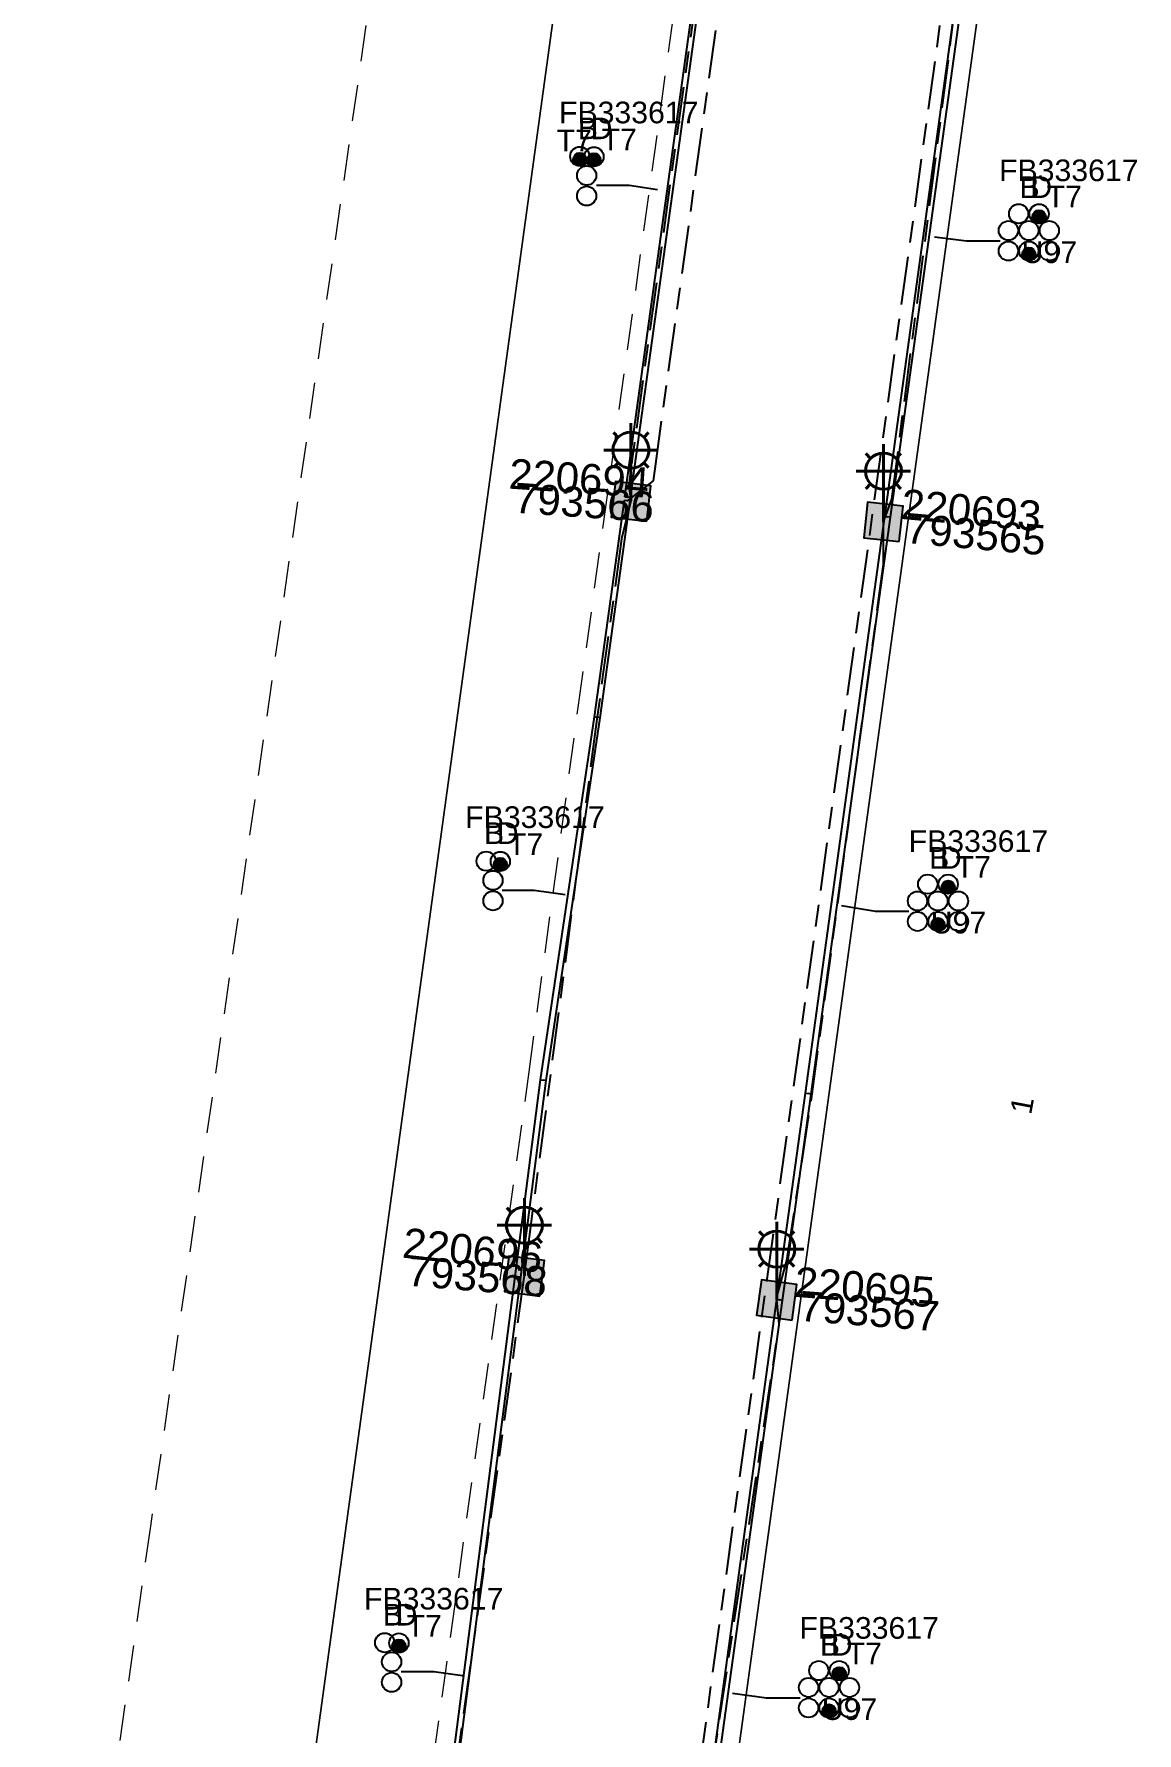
# Model space of a CAD drawing. Header units: metres. Extents: x -1 to 308408, y -2 to 6256973.
# Drawn here: x 307240.6 to 307332.3, y 6255116.7 to 6255257.9 of the extents above; entities that cross this region are included whole.
import ezdxf
from ezdxf.enums import TextEntityAlignment as Align

# ---------------------------------------------------------------- set-up
doc = ezdxf.new("R2010")
doc.units = ezdxf.units.M
doc.linetypes.add('Cable Exist UG', pattern=[8.2, 4, -1.2, 1.8, -1.2])
doc.linetypes.add('Dash', pattern=[5, 3, -2])
doc.layers.get('0').update_dxf_attribs({"color": 6})
for name, color, linetype in [('_User DUCT CONFIGS', 7, 'Continuous'), ('Duct_SP_EXT', 7, 'Continuous'), ('Equip_SP_SL_EXT', 7, 'Continuous'), ('Mains_HV_EXT', 7, 'Continuous'), ('Mains_SL_EXT', 7, 'Continuous'), ('SupportsUG_SP_LV_SL_EXT', 7, 'Continuous')]:
    doc.layers.add(name, color=color, linetype=linetype)
for name, color, linetype, lineweight in [('Cadastre Developer_SP_EXT', 9, 'Continuous', 5), ('Cadastre Land Parcels_SP_EXT', 9, 'Continuous', 5), ('Cadastre Roads_SP_EXT', 9, 'Continuous', 5)]:
    doc.layers.add(name, color=color, linetype=linetype, lineweight=lineweight)
doc.styles.add('COLUMN_LABEL', font='arial.ttf')
doc.styles.add('iecARIAL', font='arial.ttf', dxfattribs={"height": 2})
doc.styles.add('POLE_LABEL', font='arial.ttf')
doc.styles.get("Standard").update_dxf_attribs({"font": 'arial.ttf'})

# ---------------------------------------------------------------- blocks, each defined once
blk = doc.blocks.new('COLUMN_EXT')
blk.add_hatch(color=256).paths.add_polyline_path([(-1.49, 1.48), (-1.49, -1.49), (1.48, -1.49), (1.48, 1.48)])
blk.add_lwpolyline([(-1.49, -1.49), (1.48, -1.49), (1.48, 1.48), (-1.49, 1.48)], close=True)
for tag, height, style, flags, p in [('ASSET_NUM', 2.5, 'COLUMN_LABEL', 8, (2, 2)), ('STRUCTURE_PLANT_NUMBER', 0.2, 'POLE_LABEL', 9, (1.81, 0.03)), ('STREET_CODE', 0.2, 'COLUMN_LABEL', 9, (1.81, -0.2))]:
    blk.add_attdef(tag, text='', height=height, dxfattribs=dict(style=style, flags=flags)).set_placement(p, align=Align.MIDDLE_LEFT)
at = {"flags": 9}
for tag, p in [('COLUMN_TYPE', (1.81, -0.4)), ('OWNED_BY', (1.81, -0.6)), ('STATE', (1.81, -0.8)), ('USAGE', (1.81, -1)), ('LEGEND', (1.81, -1.2)), ('LOCATION', (1.81, -1.4)), ('STREETNAME', (1.81, -1.6)), ('SUBURB', (1.81, -1.8)), ('NOTES', (1.81, -2))]:
    blk.add_attdef(tag, text='', height=0.2, dxfattribs=at).set_placement(p, align=Align.MIDDLE_LEFT)
at = {"flags": 1}
blk.add_attdef('Z', (1.81, -2.35), '', height=0.2, dxfattribs=at)
blk = doc.blocks.new('DUCT_EXT')
blk.add_circle((0, 0.8), 0.8)
at = {"flags": 1}
blk.add_attdef('Z', (0, 0), '', height=0.2, dxfattribs=at)
at = {"flags": 9}
for tag, p in [('DUCT_CODE', (0, 0)), ('XSECT_TYPE', (0, -0.2)), ('STATE', (0, -0.6)), ('FB_REFERENCE', (0, -0.4)), ('NOTES', (0, -0.8))]:
    blk.add_attdef(tag, text='', height=0.2, dxfattribs=at).set_placement(p, align=Align.MIDDLE_LEFT)
blk = doc.blocks.new('SL_LANTERN_EXT')
at = {"lineweight": 40}
for p, q in [((-1.46, 5.68), (-1.06, 5.28)), ((0, 1.97), (0, 6.47)), ((1.46, 5.68), (1.06, 5.28)), ((-2.25, 4.22), (2.25, 4.22)), ((-1.46, 2.76), (-1.06, 3.16)), ((1.46, 2.76), (1.06, 3.16)), ((0, 0), (0, 2.72))]:
    blk.add_line(p, q, dxfattribs=at)
blk.add_circle((0, 4.22), 1.5, dxfattribs=at)
at = {"style": 'iecARIAL', "flags": 8}
blk.add_attdef('ASSET_NUM', (1.5, 1.5), '', height=2.5, dxfattribs=at)
for tag, p, height, flags in [('CONSTRUCTED_VOLTAGE', (0.98, -0.65), 0.2, 9), ('CONTROL_TYPE', (0.98, -0.85), 0.2, 9), ('LANTERN_PURPOSE', (0.98, -1.05), 0.2, 9), ('LANTERN_TYPE', (0.98, -1.25), 0.2, 9), ('NO_PHASES', (0.98, -1.45), 0.2, 9), ('LNUMBER', (2.18, -3.25), 2.5, 8), ('OPERATING_VOLTAGE', (0.98, -1.65), 0.2, 9), ('ORIENTATION', (0.98, -1.85), 0.2, 9), ('OWNED_BY', (0.98, -2.05), 0.2, 9), ('STATE', (0.98, -2.25), 0.2, 9), ('USAGE', (0.98, -2.45), 0.2, 9), ('CEXIST', (0.98, -2.65), 0.2, 9), ('CNEW', (0.98, -2.85), 0.2, 9), ('CNUMBER', (0.98, -3.05), 0.2, 9), ('CREMOVE', (0.98, -3.25), 0.2, 9), ('CREPLACE', (0.98, -3.45), 0.2, 9), ('LKINGHEIGHT', (0.98, -3.65), 0.2, 9), ('LBRACKET', (0.98, -3.85), 0.2, 9), ('LBRACKETVOCAB', (0.98, -4.05), 0.2, 9), ('LCATEGORY', (0.98, -4.25), 0.2, 9), ('LCHARGE1', (0.98, -4.45), 0.2, 9), ('LCHARGE1PERCENT', (0.98, -4.65), 0.2, 9), ('LCHARGE2', (0.98, -4.85), 0.2, 9), ('LCHARGE2PERCENT', (0.98, -5.05), 0.2, 9), ('LCHARGE3', (0.98, -5.25), 0.2, 9), ('LCHARGE3PERCENT', (0.98, -5.45), 0.2, 9), ('LEXIST', (0.98, -5.65), 0.2, 9), ('LLAMP', (0.98, -5.85), 0.2, 9), ('LLAMPVOCAB', (0.98, -6.05), 0.2, 9), ('LMAST', (0.98, -6.25), 0.2, 9), ('LMASTVOCAB', (0.98, -6.45), 0.2, 9), ('LNEW', (0.98, -6.65), 0.2, 9), ('LANTNUMBER', (0.98, -6.85), 0.2, 9), ('LOUTREACH', (0.98, -7.25), 0.2, 9), ('LOUTREACHVOCAB', (0.98, -7.45), 0.2, 9), ('LRATECODE', (0.98, -7.65), 0.2, 9), ('LREMOVE', (0.98, -7.85), 0.2, 9), ('LREPLACE', (0.98, -8.05), 0.2, 9), ('LTYPE', (0.98, -8.25), 0.2, 9), ('LTYPEVOCAB', (0.98, -8.45), 0.2, 9), ('LEGEND', (0.98, -8.65), 0.2, 9), ('STREETNAME', (0.98, -9.25), 0.2, 9), ('SUBURB', (0.98, -9.45), 0.2, 1), ('LOCATION', (0.98, -8.85), 0.2, 9), ('NOTES', (0.98, -9.05), 0.2, 9)]:
    blk.add_attdef(tag, p, '', height=height, dxfattribs=dict(flags=flags))
blk = doc.blocks.new('CABLE_LARGE_EXT')
h = blk.add_hatch(color=256)
edge = h.paths.add_edge_path()
edge.add_arc((0, 0.55), 0.55, 0, 360)
blk.add_circle((0, 0.55), 0.55)
at = {"flags": 1}
blk.add_attdef('Z', (0, 0), '', height=0.2, dxfattribs=at)
at = {"flags": 9}
for tag, p in [('COND_CODE', (0, 0)), ('STATE', (0, -0.4)), ('XSECT_SIZE', (0, -0.6)), ('FB_REFERENCE', (0, -0.2)), ('NOTES', (0, -0.8))]:
    blk.add_attdef(tag, text='', height=0.2, dxfattribs=at).set_placement(p, align=Align.MIDDLE_LEFT)

msp = doc.modelspace()

# ---------------------------------------------------------------- linework, layer by layer
at = {"layer": '_User DUCT CONFIGS'}
for points in [[(307287.37, 6255245.34), (307290.11, 6255245.34), (307292.45, 6255244.99)], [(307320.94, 6255240.7), (307318.15, 6255240.7), (307315.48, 6255241.02)], [(307279.53, 6255186.72), (307282.19, 6255186.72), (307284.78, 6255186.36)], [(307313.37, 6255184.96), (307310.59, 6255184.96), (307307.77, 6255185.42)], [(307271.15, 6255121.76), (307273.86, 6255121.76), (307276.25, 6255121.43)], [(307304.31, 6255119.56), (307301.53, 6255119.56), (307298.69, 6255119.94)]]:
    msp.add_lwpolyline(points, dxfattribs=at)
at = {"layer": 'Cadastre Developer_SP_EXT', "linetype": 'Dash'}
msp.add_lwpolyline([(307269.71, 6255084.98), (307281.78, 6255171.62), (307285.86, 6255201.93), (307294.93, 6255267.66), (307295.78, 6255274.15), (307296.24, 6255278.14), (307295.85, 6255280.5), (307294.86, 6255283.31), (307292.27, 6255287.54), (307289.39, 6255289.89), (307282.91, 6255291.92), (307273.18, 6255293.26), (307250.28, 6255133.84), (307240.6, 6255065.83)], dxfattribs=at)
at = {"layer": 'Cadastre Land Parcels_SP_EXT', "linetype": 'Continuous'}
for points in [[(307258.6, 6255075.96), (307288.08, 6255290.48)], [(307319.45, 6255262.18), (307293.11, 6255071.19)]]:
    msp.add_lwpolyline(points, dxfattribs=at)
at = {"layer": 'Cadastre Roads_SP_EXT', "linetype": 'Continuous'}
for points in [[(307288.08, 6255290.48), (307258.6, 6255075.96)], [(307293.11, 6255071.19), (307319.45, 6255262.18)]]:
    msp.add_lwpolyline(points, dxfattribs=at)
at = {"layer": 'Duct_SP_EXT'}
for p, q in [((307289.75, 6255219.44), (307296.9, 6255271.25)), ((307290.22, 6255219.38), (307297.37, 6255271.18)), ((307311.37, 6255217.8), (307318.57, 6255270.09)), ((307311.84, 6255217.74), (307319.05, 6255270.02)), ((307287.22, 6255201.14), (307289.71, 6255219.15)), ((307287.7, 6255201.07), (307290.18, 6255219.09)), ((307289.71, 6255219.15), (307289.95, 6255219.12)), ((307289.75, 6255219.44), (307289.99, 6255219.41)), ((307290.18, 6255219.09), (307289.95, 6255219.12)), ((307290.22, 6255219.38), (307289.99, 6255219.41)), ((307304.75, 6255169.84), (307311.37, 6255217.8)), ((307305.23, 6255169.77), (307311.84, 6255217.74)), ((307311.37, 6255217.8), (307311.6, 6255217.77)), ((307311.37, 6255217.8), (307311.6, 6255217.77)), ((307311.84, 6255217.74), (307311.6, 6255217.77)), ((307311.84, 6255217.74), (307311.6, 6255217.77)), ((307282.72, 6255170.97), (307287.22, 6255201.14)), ((307283.2, 6255170.91), (307287.7, 6255201.07)), ((307287.22, 6255201.14), (307287.46, 6255201.1)), ((307287.7, 6255201.07), (307287.46, 6255201.1)), ((307280.61, 6255154.62), (307282.72, 6255170.97)), ((307281.09, 6255154.56), (307283.2, 6255170.91)), ((307282.72, 6255170.97), (307282.96, 6255170.94)), ((307283.2, 6255170.91), (307282.96, 6255170.94)), ((307302.39, 6255152.69), (307304.75, 6255169.84)), ((307302.86, 6255152.62), (307305.23, 6255169.77)), ((307304.75, 6255169.84), (307304.99, 6255169.81)), ((307305.23, 6255169.77), (307304.99, 6255169.81)), ((307272.24, 6255089.64), (307280.61, 6255154.62)), ((307272.72, 6255089.58), (307281.09, 6255154.56)), ((307280.61, 6255154.62), (307280.85, 6255154.59)), ((307280.61, 6255154.62), (307280.85, 6255154.59)), ((307281.09, 6255154.56), (307280.85, 6255154.59)), ((307281.09, 6255154.56), (307280.85, 6255154.59)), ((307296.58, 6255110.66), (307302.39, 6255152.69)), ((307297.06, 6255110.62), (307302.86, 6255152.62)), ((307302.39, 6255152.69), (307302.62, 6255152.66)), ((307302.39, 6255152.69), (307302.62, 6255152.66)), ((307302.86, 6255152.62), (307302.62, 6255152.66)), ((307302.86, 6255152.62), (307302.62, 6255152.66))]:
    msp.add_line(p, q, dxfattribs=at)
at = {"layer": 'Mains_HV_EXT', "linetype": 'Cable Exist UG', "flags": 128}
msp.add_lwpolyline([(307324.79, 6255274.26), (307324.25, 6255272.74), (307317.76, 6255271.93), (307317.76, 6255271.93), (307316.47, 6255262.59), (307290.13, 6255071.61), (307289.92, 6255070.13), (307289.7, 6255068.65), (307289.47, 6255067.17), (307289.23, 6255065.69), (307288.99, 6255064.22), (307288.74, 6255062.75), (307288.48, 6255061.27), (307288.21, 6255059.8), (307287.93, 6255058.33), (307287.65, 6255056.86), (307287.36, 6255055.4), (307287.06, 6255053.93), (307286.75, 6255052.47), (307286.44, 6255051), (307286.12, 6255049.54), (307285.79, 6255048.09), (307285.45, 6255046.63), (307285.1, 6255045.17), (307284.75, 6255043.72), (307284.39, 6255042.27), (307284.02, 6255040.82), (307283.65, 6255039.37), (307283.26, 6255037.92), (307282.87, 6255036.48), (307282.48, 6255035.04), (307282.07, 6255033.6), (307281.66, 6255032.16), (307281.23, 6255030.72), (307280.81, 6255029.29), (307280.37, 6255027.86), (307279.93, 6255026.43), (307279.48, 6255025), (307279.01, 6255023.54), (307278.55, 6255022.02), (307278.09, 6255020.52), (307277.63, 6255019.03), (307277.17, 6255017.54), (307276.69, 6255016.06)], dxfattribs=at)
at = {"layer": 'Mains_SL_EXT', "linetype": 'Cable Exist UG'}
for points in [[(307298.15, 6255277.49), (307297.58, 6255275.64), (307297.58, 6255275.64), (307297.43, 6255274.43), (307296.86, 6255269.73), (307290.26, 6255221.99), (307290.08, 6255220.36), (307290.25, 6255219.1)], [(307289.93, 6255219.06), (307292.13, 6255220.75), (307292.13, 6255220.75), (307292.25, 6255221.75), (307298.61, 6255267.64), (307298.89, 6255270.12), (307299.15, 6255272.17), (307299.48, 6255275.22), (307317.84, 6255272.91), (307317.52, 6255270.35), (307324.5, 6255269.83)], [(307311.24, 6255217.35), (307311.95, 6255219.24), (307311.95, 6255219.24), (307318.22, 6255268), (307324.5, 6255269.83)], [(307290.25, 6255219.1), (307289.47, 6255215.94), (307287.41, 6255200.94), (307287.41, 6255200.94), (307281.78, 6255157.91), (307281.37, 6255154.78)], [(307302.34, 6255152.81), (307303.22, 6255155.94), (307305.26, 6255169.38), (307305.26, 6255169.38), (307311.25, 6255213.83), (307311.25, 6255217.34)], [(307281.37, 6255154.72), (307272.61, 6255091.4), (307272.32, 6255089.54)]]:
    msp.add_lwpolyline(points, dxfattribs=at)
msp.add_lwpolyline([(307293.44, 6255088.23), (307294.21, 6255090.18), (307294.57, 6255094), (307294.57, 6255094, -0.043877), (307296.39, 6255109.59), (307296.39, 6255109.59), (307296.39, 6255109.67), (307302.58, 6255150.64), (307302.37, 6255152.67)], format="xyb", dxfattribs=at)

# ---------------------------------------------------------------- block references
at = {"layer": '_User DUCT CONFIGS'}
for name, p in [('DUCT_EXT', (307285.99, 6255246.94)), ('DUCT_EXT', (307287.17, 6255246.91)), ('CABLE_LARGE_EXT', (307285.99, 6255246.94)), ('DUCT_EXT', (307286.56, 6255245.35)), ('CABLE_LARGE_EXT', (307287.17, 6255246.91)), ('DUCT_EXT', (307286.56, 6255243.65)), ('DUCT_EXT', (307322.49, 6255242.17)), ('DUCT_EXT', (307324.19, 6255242.17)), ('CABLE_LARGE_EXT', (307324.19, 6255242.17)), ('DUCT_EXT', (307321.64, 6255240.77)), ('DUCT_EXT', (307323.34, 6255240.77)), ('DUCT_EXT', (307325.04, 6255240.77)), ('DUCT_EXT', (307321.64, 6255239.07)), ('DUCT_EXT', (307323.34, 6255239.07)), ('CABLE_LARGE_EXT', (307323.34, 6255239.07)), ('DUCT_EXT', (307325.04, 6255239.07)), ('DUCT_EXT', (307278.2, 6255188.34)), ('DUCT_EXT', (307279.38, 6255188.32)), ('CABLE_LARGE_EXT', (307279.38, 6255188.32)), ('DUCT_EXT', (307278.77, 6255186.75)), ('DUCT_EXT', (307314.93, 6255186.43)), ('DUCT_EXT', (307316.63, 6255186.43)), ('CABLE_LARGE_EXT', (307316.63, 6255186.43)), ('DUCT_EXT', (307278.77, 6255185.05)), ('DUCT_EXT', (307314.08, 6255185.03)), ('DUCT_EXT', (307315.78, 6255185.03)), ('DUCT_EXT', (307317.48, 6255185.03)), ('DUCT_EXT', (307314.08, 6255183.33)), ('DUCT_EXT', (307315.78, 6255183.33)), ('DUCT_EXT', (307317.48, 6255183.33)), ('CABLE_LARGE_EXT', (307315.78, 6255183.33)), ('DUCT_EXT', (307269.77, 6255123.36)), ('DUCT_EXT', (307270.95, 6255123.34)), ('CABLE_LARGE_EXT', (307270.95, 6255123.34)), ('DUCT_EXT', (307270.34, 6255121.77)), ('DUCT_EXT', (307305.87, 6255121.04)), ('DUCT_EXT', (307307.57, 6255121.04)), ('DUCT_EXT', (307270.34, 6255120.07)), ('DUCT_EXT', (307305.02, 6255119.64)), ('DUCT_EXT', (307306.72, 6255119.64)), ('CABLE_LARGE_EXT', (307307.57, 6255121.04)), ('DUCT_EXT', (307308.42, 6255119.64)), ('DUCT_EXT', (307305.02, 6255117.94)), ('DUCT_EXT', (307306.72, 6255117.94)), ('DUCT_EXT', (307308.42, 6255117.94)), ('CABLE_LARGE_EXT', (307306.72, 6255117.94))]:
    msp.add_blockref(name, p, dxfattribs=at)
at = {"layer": 'Equip_SP_SL_EXT'}
ref = msp.add_blockref('SL_LANTERN_EXT', (307290.25, 6255219.1), dxfattribs=at)
ref.add_attrib('ASSET_NUM', '220694', dxfattribs={"layer": '0', "height": 2.5, "rotation": 356.2255, "style": 'iecARIAL'}).set_placement((307291.75, 6255220.6), align=Align.MIDDLE_RIGHT)
ref = msp.add_blockref('SL_LANTERN_EXT', (307311.24, 6255217.35), dxfattribs=at)
ref.add_attrib('ASSET_NUM', '220693', dxfattribs={"layer": '0', "height": 2.5, "rotation": 354.8461, "style": 'iecARIAL'}).set_placement((307312.74, 6255218.85), align=Align.MIDDLE_LEFT)
ref = msp.add_blockref('SL_LANTERN_EXT', (307281.38, 6255154.65), dxfattribs=at)
ref.add_attrib('ASSET_NUM', '220696', dxfattribs={"layer": '0', "height": 2.5, "rotation": 353.6877, "style": 'iecARIAL'}).set_placement((307282.88, 6255156.15), align=Align.MIDDLE_RIGHT)
ref = msp.add_blockref('SL_LANTERN_EXT', (307302.37, 6255152.67), dxfattribs=at)
ref.add_attrib('ASSET_NUM', '220695', dxfattribs={"layer": '0', "height": 2.5, "rotation": 355.643, "style": 'iecARIAL'}).set_placement((307303.87, 6255154.17), align=Align.MIDDLE_LEFT)
at = {"layer": 'SupportsUG_SP_LV_SL_EXT'}
ref = msp.add_blockref('COLUMN_EXT', (307290.25, 6255219.06), dxfattribs=dict(at, rotation=83.41805529640033))
ref.add_attrib('ASSET_NUM', '793566', dxfattribs={"layer": '0', "height": 2.5, "rotation": 356.0202, "style": 'COLUMN_LABEL'}).set_placement((307292.25, 6255219.81), align=Align.TOP_RIGHT)
ref = msp.add_blockref('COLUMN_EXT', (307311.24, 6255217.35), dxfattribs=dict(at, rotation=83.77417083792109))
ref.add_attrib('ASSET_NUM', '793565', dxfattribs={"layer": '0', "height": 2.5, "rotation": 354.8461, "style": 'COLUMN_LABEL'}).set_placement((307313.24, 6255218.1), align=Align.TOP_LEFT)
ref = msp.add_blockref('COLUMN_EXT', (307281.38, 6255154.65), dxfattribs=dict(at, rotation=82.56859197562754))
ref.add_attrib('ASSET_NUM', '793568', dxfattribs={"layer": '0', "height": 2.5, "rotation": 355.3258, "style": 'COLUMN_LABEL'}).set_placement((307283.38, 6255155.4), align=Align.TOP_RIGHT)
ref = msp.add_blockref('COLUMN_EXT', (307302.37, 6255152.67), dxfattribs=dict(at, rotation=82.14668670599626))
ref.add_attrib('ASSET_NUM', '793567', dxfattribs={"layer": '0', "height": 2.5, "rotation": 355.643, "style": 'COLUMN_LABEL'}).set_placement((307304.37, 6255153.42), align=Align.TOP_LEFT)

# ---------------------------------------------------------------- texts
at = {"layer": '_User DUCT CONFIGS'}
for s, p in [('FB333617', (307284.26, 6255250.49)), ('B', (307285.82, 6255249.17)), ('D', (307286.89, 6255249.17)), ('T7', (307284.06, 6255248.17)), ('T7', (307287.8, 6255248.25)), ('FB333617', (307320.86, 6255245.68)), ('B', (307322.56, 6255244.28)), ('D', (307323.46, 6255244.28)), ('T7', (307324.82, 6255243.5)), ('U97', (307322.74, 6255238.87)), ('FB333617', (307276.46, 6255191.9)), ('B', (307278.02, 6255190.57)), ('D', (307279.09, 6255190.57)), ('FB333617', (307313.34, 6255189.91)), ('T7', (307280.01, 6255189.65)), ('B', (307315.04, 6255188.51)), ('D', (307315.94, 6255188.51)), ('T7', (307317.25, 6255187.76)), ('U97', (307315.18, 6255183.13)), ('FB333617', (307268.04, 6255126.92)), ('B', (307269.6, 6255125.59)), ('D', (307270.67, 6255125.59)), ('T7', (307271.58, 6255124.67)), ('FB333617', (307304.26, 6255124.49)), ('B', (307305.96, 6255123.09)), ('D', (307306.86, 6255123.09)), ('T7', (307308.19, 6255122.37)), ('U97', (307306.12, 6255117.74))]:
    msp.add_text(s, height=1.8, dxfattribs=at).set_placement(p)
at = {"layer": 'Cadastre Land Parcels_SP_EXT'}
msp.add_text('1', height=1.8, rotation=79.2408, dxfattribs=at).set_placement((307323.52, 6255168))

doc.saveas('drawing.dxf')
